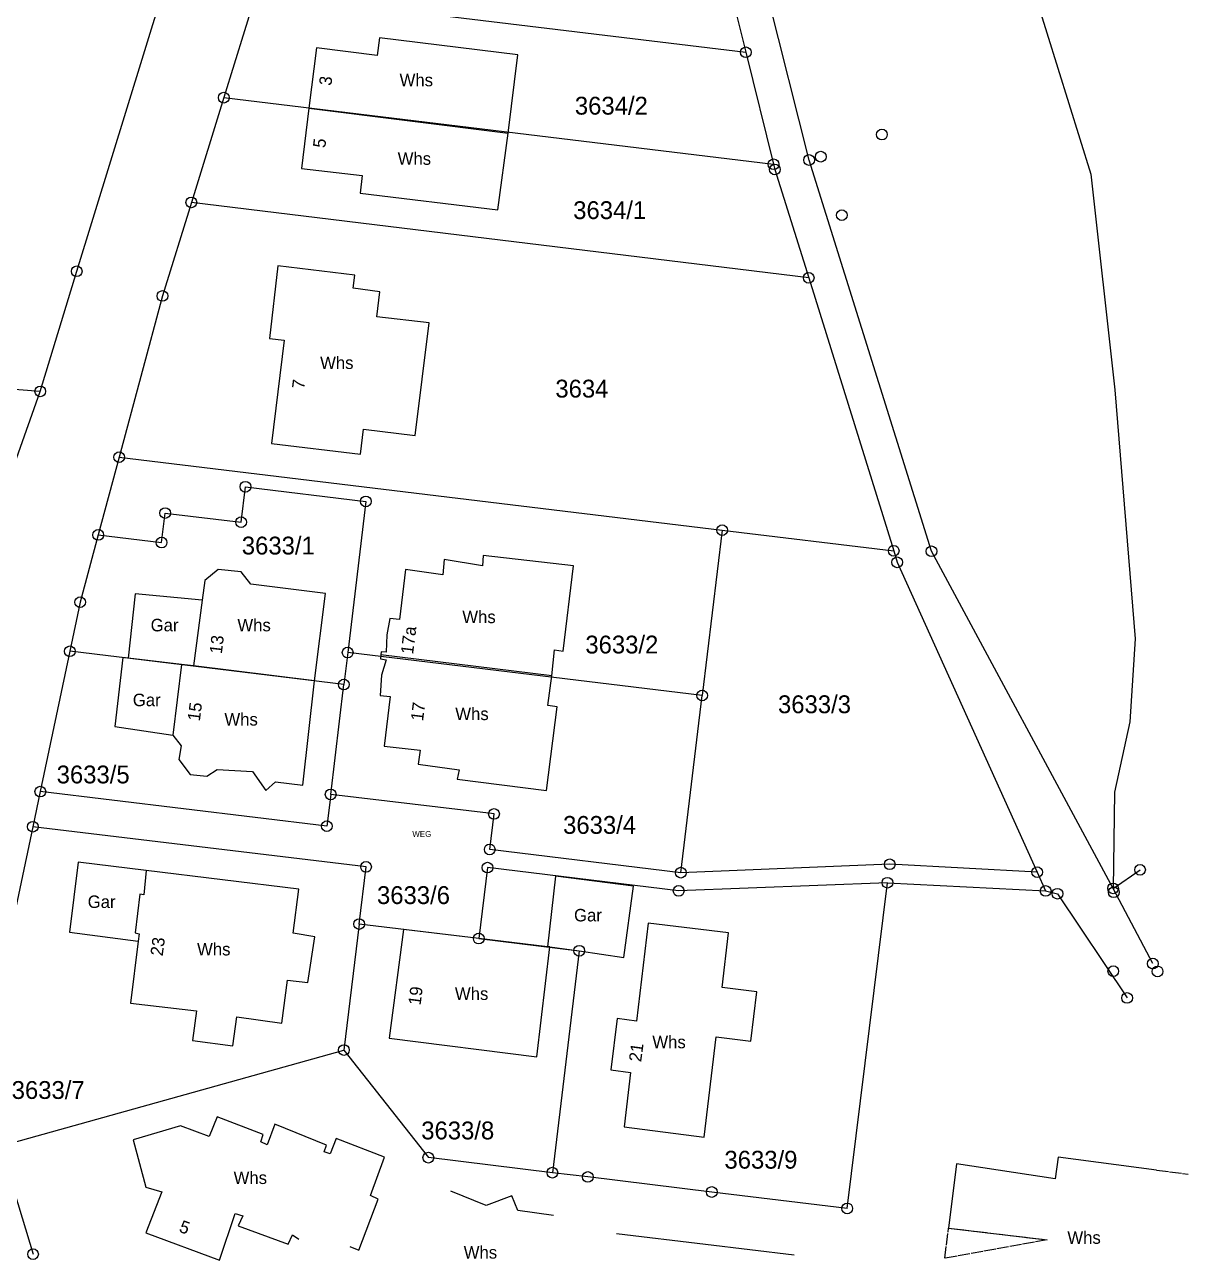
# Model space of a CAD drawing. Extents: x 3399801 to 3400072, y 5275603 to 5275873.
# Drawn here: x 3399972.2 to 3400070, y 5275602.8 to 5275706.7 of the extents above; entities that cross this region are included whole.
import ezdxf

# ---------------------------------------------------------------- set-up
doc = ezdxf.new("R2010")
doc.units = 0
for name, pattern in [('1600_2028', [0]), ('1600_2031', [1.5, 1, 0, 0, -0.5]), ('1600_2505', [0]), ('1600_2515', [0])]:
    doc.linetypes.add(name, pattern=pattern)
doc.layers.get('0').update_dxf_attribs({"color": 1, "linetype": 'CONTINUOUS'})
for name, color, linetype in [('FLURSTÜCKE_GRENZPUNKTE', 255, 'CONTINUOUS'), ('GEBÄUDE', 255, 'CONTINUOUS'), ('LAGEBEZEICHNUNGEN', 255, 'CONTINUOUS'), ('MIGRATIONSOBJEKTE', 7, 'CONTINUOUS'), ('TEXTE', 1, 'CONTINUOUS'), ('VEGETATION', 255, 'CONTINUOUS'), ('VERKEHR', 255, 'CONTINUOUS')]:
    doc.layers.add(name, color=color, linetype=linetype)
doc.styles.add('FLURSTÜCKSNUMMER_-_K_10_70', font='txt')
doc.styles.add('FLURSTÜCKSNUMMER__SCHRÄGST', font='txt')
doc.styles.add('GEBÄUDEFUNKTION__NUR_BW_', font='txt')
doc.styles.add('SONSTIGER_TEXT__BEZEICHNUN', font='txt')
doc.styles.add('TEXTART_7900', font='txt')

# ---------------------------------------------------------------- blocks, each defined once
blk = doc.blocks.new('GRENZPUNKT_MIT_ABMARKUNG__')
at = {"color": 0}
blk.add_circle((0, 0), 0.5, dxfattribs=at)
blk = doc.blocks.new('*U41')
at = {"layer": 'GEBÄUDE', "color": 7, "linetype": 'BYBLOCK', "style": 'GEBÄUDEFUNKTION__NUR_BW_'}
blk.add_text('Whs', height=1.05, rotation=0.0091, dxfattribs=at).set_placement((3399997.02, 5275677.73))
blk = doc.blocks.new('*U42')
at = {"layer": 'GEBÄUDE', "color": 7, "linetype": 'BYBLOCK', "style": 'GEBÄUDEFUNKTION__NUR_BW_'}
blk.add_text('Whs', height=1.05, rotation=0.0091, dxfattribs=at).set_placement((3400003.7, 5275701.49))
blk = doc.blocks.new('*U43')
at = {"layer": 'GEBÄUDE', "color": 7, "linetype": 'BYBLOCK', "style": 'GEBÄUDEFUNKTION__NUR_BW_'}
blk.add_text('Whs', height=1.05, rotation=0.0091, dxfattribs=at).set_placement((3400003.54, 5275694.89))
blk = doc.blocks.new('*U44')
at = {"layer": 'GEBÄUDE', "color": 7, "linetype": 'BYBLOCK', "style": 'GEBÄUDEFUNKTION__NUR_BW_'}
blk.add_text('Whs', height=1.05, rotation=0.0091, dxfattribs=at).set_placement((3400009.09, 5275602.96))
blk = doc.blocks.new('*U45')
at = {"layer": 'GEBÄUDE', "color": 7, "linetype": 'BYBLOCK', "style": 'GEBÄUDEFUNKTION__NUR_BW_'}
blk.add_text('Whs', height=1.05, rotation=0.0091, dxfattribs=at).set_placement((3400024.94, 5275620.64))
blk = doc.blocks.new('*U46')
at = {"layer": 'GEBÄUDE', "color": 7, "linetype": 'BYBLOCK', "style": 'GEBÄUDEFUNKTION__NUR_BW_'}
blk.add_text('Whs', height=1.05, rotation=0.0091, dxfattribs=at).set_placement((3400008.35, 5275624.7))
blk = doc.blocks.new('*U47')
at = {"layer": 'GEBÄUDE', "color": 7, "linetype": 'BYBLOCK', "style": 'GEBÄUDEFUNKTION__NUR_BW_'}
blk.add_text('Whs', height=1.05, rotation=0.0091, dxfattribs=at).set_placement((3399986.68, 5275628.44))
blk = doc.blocks.new('*U48')
at = {"layer": 'GEBÄUDE', "color": 7, "linetype": 'BYBLOCK', "style": 'GEBÄUDEFUNKTION__NUR_BW_'}
blk.add_text('Whs', height=1.05, rotation=0.0091, dxfattribs=at).set_placement((3399988.98, 5275647.76))
blk = doc.blocks.new('*U49')
at = {"layer": 'GEBÄUDE', "color": 7, "linetype": 'BYBLOCK', "style": 'GEBÄUDEFUNKTION__NUR_BW_'}
blk.add_text('Whs', height=1.05, rotation=0.0091, dxfattribs=at).set_placement((3400008.38, 5275648.22))
blk = doc.blocks.new('*U50')
at = {"layer": 'GEBÄUDE', "color": 7, "linetype": 'BYBLOCK', "style": 'GEBÄUDEFUNKTION__NUR_BW_'}
blk.add_text('Whs', height=1.05, rotation=0.0091, dxfattribs=at).set_placement((3400008.97, 5275656.37))
blk = doc.blocks.new('*U51')
at = {"layer": 'GEBÄUDE', "color": 7, "linetype": 'BYBLOCK', "style": 'GEBÄUDEFUNKTION__NUR_BW_'}
blk.add_text('Whs', height=1.05, rotation=0.0091, dxfattribs=at).set_placement((3399990.07, 5275655.68))
blk = doc.blocks.new('*U52')
at = {"layer": 'GEBÄUDE', "color": 7, "linetype": 'BYBLOCK', "style": 'GEBÄUDEFUNKTION__NUR_BW_'}
blk.add_text('Whs', height=1.05, rotation=0.0091, dxfattribs=at).set_placement((3399989.75, 5275609.23))
blk = doc.blocks.new('*U53')
at = {"layer": 'GEBÄUDE', "color": 7, "linetype": 'BYBLOCK', "style": 'GEBÄUDEFUNKTION__NUR_BW_'}
blk.add_text('Whs', height=1.05, rotation=0.0091, dxfattribs=at).set_placement((3400059.82, 5275604.2))
blk = doc.blocks.new('*U77')
at = {"layer": 'GEBÄUDE', "color": 7, "linetype": 'BYBLOCK', "style": 'GEBÄUDEFUNKTION__NUR_BW_'}
blk.add_text('Gar', height=1.05, rotation=0.0091, dxfattribs=at).set_placement((3400018.36, 5275631.3))
blk = doc.blocks.new('*U78')
at = {"layer": 'GEBÄUDE', "color": 7, "linetype": 'BYBLOCK', "style": 'GEBÄUDEFUNKTION__NUR_BW_'}
blk.add_text('Gar', height=1.05, rotation=0.0091, dxfattribs=at).set_placement((3399977.49, 5275632.43))
blk = doc.blocks.new('*U79')
at = {"layer": 'GEBÄUDE', "color": 7, "linetype": 'BYBLOCK', "style": 'GEBÄUDEFUNKTION__NUR_BW_'}
blk.add_text('Gar', height=1.05, rotation=0.0091, dxfattribs=at).set_placement((3399981.28, 5275649.39))
blk = doc.blocks.new('*U80')
at = {"layer": 'GEBÄUDE', "color": 7, "linetype": 'BYBLOCK', "style": 'GEBÄUDEFUNKTION__NUR_BW_'}
blk.add_text('Gar', height=1.05, rotation=0.0091, dxfattribs=at).set_placement((3399982.78, 5275655.68))
blk = doc.blocks.new('*U102')
at = {"layer": 'LAGEBEZEICHNUNGEN', "color": 7, "linetype": 'BYBLOCK', "style": 'SONSTIGER_TEXT__BEZEICHNUN'}
blk.add_text('7', height=1.05, rotation=82.9453, dxfattribs=at).set_placement((3399995.69, 5275676.01))
blk = doc.blocks.new('*U103')
at = {"layer": 'LAGEBEZEICHNUNGEN', "color": 7, "linetype": 'BYBLOCK', "style": 'SONSTIGER_TEXT__BEZEICHNUN'}
blk.add_text('3', height=1.05, rotation=82.8382, dxfattribs=at).set_placement((3399997.96, 5275701.5))
blk = doc.blocks.new('*U104')
at = {"layer": 'LAGEBEZEICHNUNGEN', "color": 7, "linetype": 'BYBLOCK', "style": 'SONSTIGER_TEXT__BEZEICHNUN'}
blk.add_text('5', height=1.05, rotation=83.074, dxfattribs=at).set_placement((3399997.45, 5275696.27))
blk = doc.blocks.new('*U105')
at = {"layer": 'LAGEBEZEICHNUNGEN', "color": 7, "linetype": 'BYBLOCK', "style": 'SONSTIGER_TEXT__BEZEICHNUN'}
blk.add_text('21', height=1.05, rotation=82.391, dxfattribs=at).set_placement((3400024, 5275619.45))
blk = doc.blocks.new('*U106')
at = {"layer": 'LAGEBEZEICHNUNGEN', "color": 7, "linetype": 'BYBLOCK', "style": 'SONSTIGER_TEXT__BEZEICHNUN'}
blk.add_text('19', height=1.05, rotation=82.679, dxfattribs=at).set_placement((3400005.46, 5275624.21))
blk = doc.blocks.new('*U107')
at = {"layer": 'LAGEBEZEICHNUNGEN', "color": 7, "linetype": 'BYBLOCK', "style": 'SONSTIGER_TEXT__BEZEICHNUN'}
blk.add_text('23', height=1.05, rotation=82.6609, dxfattribs=at).set_placement((3399983.79, 5275628.35))
blk = doc.blocks.new('*U108')
at = {"layer": 'LAGEBEZEICHNUNGEN', "color": 7, "linetype": 'BYBLOCK', "style": 'SONSTIGER_TEXT__BEZEICHNUN'}
blk.add_text('15', height=1.05, rotation=82.4917, dxfattribs=at).set_placement((3399986.91, 5275648.09))
blk = doc.blocks.new('*U109')
at = {"layer": 'LAGEBEZEICHNUNGEN', "color": 7, "linetype": 'BYBLOCK', "style": 'SONSTIGER_TEXT__BEZEICHNUN'}
blk.add_text('17', height=1.05, rotation=82.9363, dxfattribs=at).set_placement((3400005.67, 5275648.1))
blk = doc.blocks.new('*U110')
at = {"layer": 'LAGEBEZEICHNUNGEN', "color": 7, "linetype": 'BYBLOCK', "style": 'SONSTIGER_TEXT__BEZEICHNUN'}
blk.add_text('17a', height=1.05, rotation=82.9714, dxfattribs=at).set_placement((3400004.83, 5275653.71))
blk = doc.blocks.new('*U111')
at = {"layer": 'LAGEBEZEICHNUNGEN', "color": 7, "linetype": 'BYBLOCK', "style": 'SONSTIGER_TEXT__BEZEICHNUN'}
blk.add_text('13', height=1.05, rotation=83.3647, dxfattribs=at).set_placement((3399988.76, 5275653.74))
blk = doc.blocks.new('*U112')
at = {"layer": 'LAGEBEZEICHNUNGEN', "color": 7, "linetype": 'BYBLOCK', "style": 'SONSTIGER_TEXT__BEZEICHNUN'}
blk.add_text('5', height=1.05, rotation=340.3418, dxfattribs=at).set_placement((3399985.1, 5275605.23))
blk = doc.blocks.new('*U160')
at = {"layer": 'VERKEHR', "color": 7, "linetype": 'BYBLOCK', "style": 'TEXTART_7900'}
blk.add_text('WEG', height=0.5, rotation=0.0091, dxfattribs=at).set_placement((3400004.77, 5275638.4))
blk = doc.blocks.new('*U198')
at = {"layer": 'FLURSTÜCKE_GRENZPUNKTE', "color": 7, "linetype": 'BYBLOCK', "style": 'FLURSTÜCKSNUMMER_-_K_10_70'}
blk.add_text('3634', height=1.5, rotation=0.0091, dxfattribs=at).set_placement((3400016.79, 5275675.33))
blk = doc.blocks.new('*U199')
at = {"layer": 'FLURSTÜCKE_GRENZPUNKTE', "color": 7, "linetype": 'BYBLOCK', "style": 'FLURSTÜCKSNUMMER__SCHRÄGST'}
blk.add_text('3634/2', height=1.5, rotation=0.0091, dxfattribs=at).set_placement((3400018.43, 5275699.11))
blk = doc.blocks.new('*U200')
at = {"layer": 'FLURSTÜCKE_GRENZPUNKTE', "color": 7, "linetype": 'BYBLOCK', "style": 'FLURSTÜCKSNUMMER__SCHRÄGST'}
blk.add_text('3634/1', height=1.5, rotation=0.0091, dxfattribs=at).set_placement((3400018.29, 5275690.33))
blk = doc.blocks.new('*U201')
at = {"layer": 'FLURSTÜCKE_GRENZPUNKTE', "color": 7, "linetype": 'BYBLOCK', "style": 'FLURSTÜCKSNUMMER__SCHRÄGST'}
blk.add_text('3633/9', height=1.5, rotation=0.0091, dxfattribs=at).set_placement((3400031, 5275610.52))
blk = doc.blocks.new('*U202')
at = {"layer": 'FLURSTÜCKE_GRENZPUNKTE', "color": 7, "linetype": 'BYBLOCK', "style": 'FLURSTÜCKSNUMMER__SCHRÄGST'}
blk.add_text('3633/8', height=1.5, rotation=0.0091, dxfattribs=at).set_placement((3400005.52, 5275612.98))
blk = doc.blocks.new('*U203')
at = {"layer": 'FLURSTÜCKE_GRENZPUNKTE', "color": 7, "linetype": 'BYBLOCK', "style": 'FLURSTÜCKSNUMMER__SCHRÄGST'}
blk.add_text('3633/7', height=1.5, rotation=0.0091, dxfattribs=at).set_placement((3399971.1, 5275616.38))
blk = doc.blocks.new('*U204')
at = {"layer": 'FLURSTÜCKE_GRENZPUNKTE', "color": 7, "linetype": 'BYBLOCK', "style": 'FLURSTÜCKSNUMMER__SCHRÄGST'}
blk.add_text('3633/6', height=1.5, rotation=0.0091, dxfattribs=at).set_placement((3400001.8, 5275632.76))
blk = doc.blocks.new('*U205')
at = {"layer": 'FLURSTÜCKE_GRENZPUNKTE', "color": 7, "linetype": 'BYBLOCK', "style": 'FLURSTÜCKSNUMMER__SCHRÄGST'}
blk.add_text('3633/5', height=1.5, rotation=0.0091, dxfattribs=at).set_placement((3399974.88, 5275642.9))
blk = doc.blocks.new('*U206')
at = {"layer": 'FLURSTÜCKE_GRENZPUNKTE', "color": 7, "linetype": 'BYBLOCK', "style": 'FLURSTÜCKSNUMMER__SCHRÄGST'}
blk.add_text('3633/4', height=1.5, rotation=0.0091, dxfattribs=at).set_placement((3400017.44, 5275638.66))
blk = doc.blocks.new('*U207')
at = {"layer": 'FLURSTÜCKE_GRENZPUNKTE', "color": 7, "linetype": 'BYBLOCK', "style": 'FLURSTÜCKSNUMMER__SCHRÄGST'}
blk.add_text('3633/3', height=1.5, rotation=0.0091, dxfattribs=at).set_placement((3400035.5, 5275648.8))
blk = doc.blocks.new('*U208')
at = {"layer": 'FLURSTÜCKE_GRENZPUNKTE', "color": 7, "linetype": 'BYBLOCK', "style": 'FLURSTÜCKSNUMMER__SCHRÄGST'}
blk.add_text('3633/2', height=1.5, rotation=0.0091, dxfattribs=at).set_placement((3400019.31, 5275653.82))
blk = doc.blocks.new('*U209')
at = {"layer": 'FLURSTÜCKE_GRENZPUNKTE', "color": 7, "linetype": 'BYBLOCK', "style": 'FLURSTÜCKSNUMMER__SCHRÄGST'}
blk.add_text('3633/1', height=1.5, rotation=0.0091, dxfattribs=at).set_placement((3399990.44, 5275662.14))

msp = doc.modelspace()

# ---------------------------------------------------------------- linework, layer by layer
at = {"layer": 'FLURSTÜCKE_GRENZPUNKTE', "color": 7, "linetype": '1600_2028'}
for p, q in [((3400038.112377, 5275695.294802), (3400028.898452, 5275732.070376)), ((3400026.037239, 5275731.230544), (3400032.799816, 5275704.349061)), ((3399976.565663, 5275685.943176), (3399984.519359, 5275711.71087)), ((3399991.642301, 5275709.338675), (3399988.921173, 5275700.536011)), ((3399991.642301, 5275709.338675), (3400032.799816, 5275704.349061)), ((3400032.799816, 5275704.349061), (3400035.13119, 5275694.935309)), ((3399988.921173, 5275700.536011), (3399986.199999, 5275691.733327)), ((3399988.921173, 5275700.536011), (3400035.13119, 5275694.935309)), ((3400035.13119, 5275694.935309), (3400035.241255, 5275694.495133)), ((3400048.398129, 5275662.410781), (3400038.112377, 5275695.294802)), ((3400035.241255, 5275694.495133), (3400038.082829, 5275685.391335)), ((3399986.199999, 5275691.733327), (3399983.768912, 5275683.870914)), ((3400038.082829, 5275685.391335), (3399986.199999, 5275691.733327)), ((3399973.504252, 5275675.850356), (3399976.565663, 5275685.943176)), ((3400038.082829, 5275685.391335), (3400045.22683, 5275662.451558)), ((3399983.768912, 5275683.870914), (3399980.137207, 5275670.316621)), ((3399973.504252, 5275675.850356), (3399943.410679, 5275678.059542)), ((3399971.513379, 5275670.218896), (3399973.504252, 5275675.850356)), ((3399980.137207, 5275670.316621), (3399978.376352, 5275663.784557)), ((3399980.137207, 5275670.316621), (3400030.810853, 5275664.185628)), ((3399990.381966, 5275664.852858), (3399990.742117, 5275667.83387)), ((3399990.742117, 5275667.83387), (3400000.866834, 5275666.601669)), ((3400000.866834, 5275666.601669), (3399999.337392, 5275653.897966)), ((3399983.69884, 5275663.143391), (3399983.998984, 5275665.62424)), ((3399983.998984, 5275665.62424), (3399990.381966, 5275664.852858)), ((3399978.376352, 5275663.784557), (3399976.856556, 5275658.133471)), ((3399978.376352, 5275663.784557), (3399983.69884, 5275663.143391)), ((3400030.810853, 5275664.185628), (3400029.131263, 5275650.291143)), ((3400030.810853, 5275664.185628), (3400045.22683, 5275662.451558)), ((3400045.22683, 5275662.451558), (3400045.517015, 5275661.481157)), ((3400045.517015, 5275661.481157), (3400057.283964, 5275635.440175)), ((3400063.656636, 5275634.078434), (3400048.398129, 5275662.410781)), ((3399976.856556, 5275658.133471), (3399975.986906, 5275654.00265)), ((3399975.986906, 5275654.00265), (3399973.507991, 5275642.21029)), ((3399999.017615, 5275651.207237), (3399975.986906, 5275654.00265)), ((3399999.337392, 5275653.897966), (3399999.017615, 5275651.207237)), ((3400029.131263, 5275650.291143), (3399999.337392, 5275653.897966)), ((3399997.90839, 5275641.974759), (3399999.017615, 5275651.207237)), ((3400027.331855, 5275635.396401), (3400029.131263, 5275650.291143)), ((3399973.507991, 5275642.21029), (3399972.878278, 5275639.259698)), ((3399997.588619, 5275639.304047), (3399973.507991, 5275642.21029)), ((3399997.90839, 5275641.974759), (3399997.588619, 5275639.304047)), ((3400011.634571, 5275640.331385), (3399997.90839, 5275641.974759)), ((3400011.274765, 5275637.350523), (3400011.634571, 5275640.331385)), ((3399972.878278, 5275639.259698), (3399970.809303, 5275629.417705)), ((3400000.880497, 5275635.88233), (3399972.878278, 5275639.259698)), ((3400027.331855, 5275635.396401), (3400011.274765, 5275637.350523)), ((3400000.300891, 5275631.081033), (3400000.880497, 5275635.88233)), ((3400011.084864, 5275635.820082), (3400010.35526, 5275629.858373)), ((3400027.151922, 5275633.865918), (3400011.084864, 5275635.820082)), ((3400044.888925, 5275636.102967), (3400027.331855, 5275635.396401)), ((3400057.283964, 5275635.440175), (3400044.888925, 5275636.102967)), ((3400057.283964, 5275635.440175), (3400057.99438, 5275633.859535)), ((3400063.656636, 5275634.078434), (3400065.927424, 5275635.638435)), ((3400044.698981, 5275634.552497), (3400027.151922, 5275633.865918)), ((3400041.320088, 5275607.175455), (3400044.698981, 5275634.552497)), ((3400044.698981, 5275634.552497), (3400057.99438, 5275633.859535)), ((3400057.99438, 5275633.859535), (3400058.984796, 5275633.629259)), ((3400058.984796, 5275633.629259), (3400064.83785, 5275624.865405)), ((3400066.998483, 5275627.755849), (3400063.656636, 5275634.078434)), ((3400000.300891, 5275631.081033), (3399999.021787, 5275620.488202)), ((3400010.35526, 5275629.858373), (3400000.300891, 5275631.081033)), ((3400010.35526, 5275629.858373), (3400018.798904, 5275628.836112)), ((3400018.798904, 5275628.836112), (3400016.539984, 5275610.181584)), ((3399970.632316, 5275612.564229), (3399999.021787, 5275620.488202)), ((3399999.021787, 5275620.488202), (3400006.115773, 5275611.444575)), ((3400016.539984, 5275610.181584), (3400006.115773, 5275611.444575)), ((3400019.521182, 5275609.820717), (3400016.539984, 5275610.181584)), ((3400029.935347, 5275608.557661), (3400019.521182, 5275609.820717)), ((3399971.333268, 5275608.523812), (3399972.894654, 5275603.33312)), ((3400041.320088, 5275607.175455), (3400029.935347, 5275608.557661))]:
    msp.add_line(p, q, dxfattribs=at)
at = {"layer": 'GEBÄUDE', "color": 7, "linetype": '1600_2505'}
for p, q in [((3400002.006723, 5275705.565349), (3400001.816666, 5275704.084857)), ((3400013.6317, 5275704.122635), (3400002.006723, 5275705.565349)), ((3399996.704479, 5275704.736057), (3399996.064255, 5275699.664358)), ((3400001.816666, 5275704.084857), (3399996.704479, 5275704.736057)), ((3400012.811528, 5275697.560481), (3400013.6317, 5275704.122635)), ((3399996.064255, 5275699.664358), (3399995.45404, 5275694.582648)), ((3399996.064255, 5275699.664358), (3400012.811528, 5275697.560481)), ((3400011.951327, 5275691.098365), (3400012.811528, 5275697.560481)), ((3399995.45404, 5275694.582648), (3400000.566279, 5275694.001494)), ((3400000.566279, 5275694.001494), (3400000.396226, 5275692.510994)), ((3400000.396226, 5275692.510994), (3400011.951327, 5275691.098365)), ((3399993.473237, 5275686.390067), (3399992.762964, 5275680.298003)), ((3399999.936123, 5275685.608614), (3399993.473237, 5275686.390067)), ((3399999.796076, 5275684.51825), (3399999.936123, 5275685.608614)), ((3400002.037081, 5275684.227741), (3399999.796076, 5275684.51825)), ((3400001.787004, 5275682.127038), (3400002.037081, 5275684.227741)), ((3400006.178986, 5275681.606062), (3400001.787004, 5275682.127038)), ((3400005.018653, 5275672.13291), (3400006.178986, 5275681.606062)), ((3399992.762964, 5275680.298003), (3399994.003525, 5275680.147727)), ((3399994.003525, 5275680.147727), (3399992.933106, 5275671.474799)), ((3400000.416564, 5275670.573163), (3400000.666646, 5275672.673868)), ((3400000.666646, 5275672.673868), (3400005.018653, 5275672.13291)), ((3399992.933106, 5275671.474799), (3400000.416564, 5275670.573163)), ((3400007.450103, 5275661.70884), (3400007.320204, 5275660.418467)), ((3400010.671668, 5275661.178112), (3400007.450103, 5275661.70884)), ((3400010.711581, 5275662.05838), (3400010.671668, 5275661.178112)), ((3400018.325229, 5275661.176772), (3400010.711581, 5275662.05838)), ((3399988.461394, 5275660.891939), (3399987.321009, 5275659.961887)), ((3399990.382318, 5275660.671538), (3399988.461394, 5275660.891939)), ((3399991.192846, 5275659.641107), (3399990.382318, 5275660.671538)), ((3400004.198698, 5275660.869154), (3400003.679003, 5275656.667983)), ((3400007.320204, 5275660.418467), (3400004.198698, 5275660.869154)), ((3400017.435598, 5275654.02461), (3400018.325229, 5275661.176772)), ((3399987.321009, 5275659.961887), (3399987.121172, 5275658.311473)), ((3399997.475858, 5275658.859757), (3399991.192846, 5275659.641107)), ((3399981.488499, 5275658.832633), (3399980.899114, 5275653.421321)), ((3399987.121172, 5275658.311473), (3399981.488499, 5275658.832633)), ((3399987.121172, 5275658.311473), (3399986.391699, 5275652.770101)), ((3399996.556466, 5275651.507799), (3399997.475858, 5275658.859757)), ((3400002.86862, 5275656.758158), (3400002.62869, 5275655.387792)), ((3400003.679003, 5275656.667983), (3400002.86862, 5275656.758158)), ((3400002.62869, 5275655.387792), (3400002.578861, 5275653.917362)), ((3400016.495402, 5275651.934112), (3400016.705256, 5275654.114776)), ((3400016.705256, 5275654.114776), (3400017.435598, 5275654.02461)), ((3399980.438898, 5275653.471421), (3399979.779557, 5275647.670034)), ((3399980.899114, 5275653.421321), (3399980.438898, 5275653.471421)), ((3399985.361216, 5275652.880327), (3399980.899114, 5275653.421321)), ((3400002.118681, 5275653.697383), (3400002.088711, 5275653.36729)), ((3400002.088711, 5275653.36729), (3400002.568939, 5275653.287175)), ((3400002.138657, 5275653.947454), (3400002.118681, 5275653.697383)), ((3400016.495402, 5275651.934112), (3400002.118681, 5275653.697383)), ((3400002.578861, 5275653.917362), (3400002.138657, 5275653.947454)), ((3400002.568939, 5275653.287175), (3400002.178934, 5275651.986861)), ((3399985.361216, 5275652.880327), (3399984.631823, 5275646.948871)), ((3399986.391699, 5275652.770101), (3399985.361216, 5275652.880327)), ((3399996.556466, 5275651.507799), (3399986.391699, 5275652.770101)), ((3399995.577262, 5275642.765473), (3399996.556466, 5275651.507799)), ((3400002.178934, 5275651.986861), (3400002.069109, 5275650.286375)), ((3400016.155524, 5275649.453377), (3400016.495402, 5275651.934112)), ((3400002.069109, 5275650.286375), (3400002.909496, 5275650.206187)), ((3400002.909496, 5275650.206187), (3400002.399816, 5275646.035039)), ((3400016.036263, 5275642.311098), (3400016.935885, 5275649.343189)), ((3400016.935885, 5275649.343189), (3400016.155524, 5275649.453377)), ((3399979.779557, 5275647.670034), (3399984.631823, 5275646.948871)), ((3399984.631823, 5275646.948871), (3399985.332274, 5275646.048487)), ((3399985.332274, 5275646.048487), (3399985.152376, 5275644.898213)), ((3400002.399816, 5275646.035039), (3400005.441203, 5275645.704326)), ((3399985.152376, 5275644.898213), (3399986.112992, 5275643.647677)), ((3400005.441203, 5275645.704326), (3400005.251271, 5275644.503999)), ((3399987.513628, 5275643.497347), (3399988.37392, 5275644.057323)), ((3399988.37392, 5275644.057323), (3399991.325239, 5275643.886669)), ((3399991.325239, 5275643.886669), (3399992.46597, 5275642.305988)), ((3400005.251271, 5275644.503999), (3400008.702848, 5275644.03315)), ((3400008.702848, 5275644.03315), (3400008.542874, 5275643.242938)), ((3399986.112992, 5275643.647677), (3399987.513628, 5275643.497347)), ((3399992.46597, 5275642.305988), (3399993.276216, 5275643.04603)), ((3399993.276216, 5275643.04603), (3399995.577262, 5275642.765473)), ((3400008.542874, 5275643.242938), (3400016.036263, 5275642.311098)), ((3399976.680193, 5275636.287832), (3399975.970937, 5275630.406502)), ((3399982.412669, 5275635.576296), (3399976.680193, 5275636.287832)), ((3399982.412669, 5275635.576296), (3399982.192905, 5275633.525799)), ((3399995.228348, 5275634.013028), (3399982.412669, 5275635.576296)), ((3400016.807389, 5275635.108605), (3400016.137756, 5275629.176833)), ((3400023.360269, 5275634.266888), (3400016.807389, 5275635.108605)), ((3399981.862754, 5275633.595892), (3399981.483119, 5275630.345116)), ((3399982.192905, 5275633.525799), (3399981.862754, 5275633.595892)), ((3399994.74867, 5275630.312073), (3399995.228348, 5275634.013028)), ((3400022.540525, 5275628.25506), (3400023.360269, 5275634.266888)), ((3399975.970937, 5275630.406502), (3399981.733338, 5275629.634871)), ((3399981.483119, 5275630.345116), (3399981.81327, 5275630.265019)), ((3399981.81327, 5275630.265019), (3399981.733338, 5275629.634871)), ((3399996.579481, 5275629.991561), (3399994.74867, 5275630.312073)), ((3400004.032518, 5275630.620048), (3400002.813189, 5275621.497578)), ((3400010.35526, 5275629.858373), (3400004.032518, 5275630.620048)), ((3400024.601101, 5275631.155565), (3400023.6115, 5275622.903013)), ((3400031.353993, 5275630.353797), (3400024.601101, 5275631.155565)), ((3400030.804182, 5275625.742312), (3400031.353993, 5275630.353797)), ((3399981.733338, 5275629.634871), (3399981.073906, 5275624.433648)), ((3399995.999774, 5275626.160585), (3399996.579481, 5275629.991561)), ((3400016.137756, 5275629.176833), (3400010.35526, 5275629.858373)), ((3400015.228404, 5275619.924061), (3400016.317834, 5275629.156786)), ((3400016.317834, 5275629.156786), (3400016.137756, 5275629.176833)), ((3400016.317834, 5275629.156786), (3400018.798904, 5275628.836112)), ((3400018.798904, 5275628.836112), (3400022.540525, 5275628.25506)), ((3399993.809359, 5275622.750126), (3399994.269034, 5275626.351047)), ((3399994.269034, 5275626.351047), (3399995.999774, 5275626.160585)), ((3400033.735384, 5275625.381619), (3400030.804182, 5275625.742312)), ((3400033.225546, 5275621.230296), (3400033.735384, 5275625.381619)), ((3399981.073906, 5275624.433648), (3399986.626277, 5275623.782143)), ((3399986.626277, 5275623.782143), (3399986.296528, 5275621.281538)), ((3399989.697971, 5275620.830582), (3399990.017735, 5275623.291192)), ((3399990.017735, 5275623.291192), (3399993.809359, 5275622.750126)), ((3400021.980809, 5275623.143484), (3400021.451031, 5275618.822171)), ((3400023.6115, 5275622.903013), (3400021.980809, 5275623.143484)), ((3399986.296528, 5275621.281538), (3399989.697971, 5275620.830582)), ((3400002.813189, 5275621.497578), (3400015.228404, 5275619.924061)), ((3400029.284689, 5275613.168714), (3400030.294346, 5275621.600977)), ((3400030.294346, 5275621.600977), (3400033.225546, 5275621.230296)), ((3400021.451031, 5275618.822171), (3400023.101719, 5275618.591688)), ((3400023.101719, 5275618.591688), (3400022.561953, 5275614.030622)), ((3399988.378336, 5275614.869613), (3399987.698317, 5275613.219667)), ((3399992.240074, 5275613.39848), (3399988.378336, 5275614.869613)), ((3399985.297235, 5275614.120365), (3399981.305853, 5275612.941349)), ((3399987.698317, 5275613.219667), (3399985.297235, 5275614.120365)), ((3399993.210334, 5275614.2483), (3399992.560325, 5275612.528318)), ((3399997.552283, 5275612.496982), (3399993.210334, 5275614.2483)), ((3400022.561953, 5275614.030622), (3400029.284689, 5275613.168714)), ((3399981.305853, 5275612.941349), (3399982.366903, 5275608.960831)), ((3399992.05009, 5275612.768475), (3399992.240074, 5275613.39848)), ((3399992.560325, 5275612.528318), (3399992.05009, 5275612.768475)), ((3399998.372531, 5275613.056825), (3399997.852503, 5275611.756829)), ((3400002.424327, 5275611.47557), (3399998.372531, 5275613.056825)), ((3399997.37229, 5275611.946977), (3399997.552283, 5275612.496982)), ((3399997.852503, 5275611.756829), (3399997.37229, 5275611.946977)), ((3400001.244285, 5275608.255523), (3400002.424327, 5275611.47557)), ((3400050.493402, 5275610.924482), (3400049.833718, 5275605.523737)), ((3400058.796881, 5275609.662825), (3400050.493402, 5275610.924482)), ((3400059.056772, 5275611.493043), (3400058.796881, 5275609.662825)), ((3400067.320218, 5275610.401421), (3400059.056772, 5275611.493043)), ((3399982.366903, 5275608.960831), (3399983.717487, 5275608.56043)), ((3399983.717487, 5275608.56043), (3399982.377518, 5275605.120599)), ((3400010.98814, 5275607.432702), (3400007.996845, 5275608.633698)), ((3400000.274515, 5275603.665284), (3400001.90458, 5275607.945304)), ((3400001.90458, 5275607.945304), (3400001.244285, 5275608.255523)), ((3400013.138877, 5275608.242221), (3400010.98814, 5275607.432702)), ((3400013.629203, 5275607.011902), (3400013.138877, 5275608.242221)), ((3399988.570215, 5275602.818634), (3399989.880127, 5275606.758568)), ((3399989.880127, 5275606.758568), (3399990.520402, 5275606.55837)), ((3399990.520402, 5275606.55837), (3399990.140381, 5275605.708408)), ((3400016.630402, 5275606.590995), (3400013.629203, 5275607.011902)), ((3399990.140381, 5275605.708408), (3399994.342199, 5275604.177062)), ((3400049.833718, 5275605.523737), (3400058.127208, 5275604.532194)), ((3399982.377518, 5275605.120599), (3399988.570215, 5275602.818634)), ((3399994.342199, 5275604.177062), (3399994.692223, 5275604.947033)), ((3399994.692223, 5275604.947033), (3399995.24248, 5275604.606842)), ((3400029.405524, 5275604.136934), (3400021.922588, 5275605.029239)), ((3399999.514185, 5275603.985541), (3400000.274515, 5275603.665284)), ((3400036.858649, 5275603.235503), (3400029.405524, 5275604.136934))]:
    msp.add_line(p, q, dxfattribs=at)
at = {"layer": 'MIGRATIONSOBJEKTE', "color": 7, "linetype": '1600_2031'}
for p, q in [((3400067.320218, 5275610.401421), (3400069.981331, 5275610.050904)), ((3400049.513859, 5275602.993386), (3400049.833718, 5275605.523737)), ((3400049.833718, 5275605.523737), (3400058.127208, 5275604.532194)), ((3400058.127208, 5275604.532194), (3400049.513859, 5275602.993386))]:
    msp.add_line(p, q, dxfattribs=at)
at = {"layer": 'VEGETATION', "color": 253, "linetype": '1600_2515'}
for p, q in [((3400056.219024, 5275712.077318), (3400061.791995, 5275694.109345)), ((3400061.791995, 5275694.109345), (3400063.81374, 5275675.972146)), ((3400063.81374, 5275675.972146), (3400065.515701, 5275655.054388)), ((3400065.515701, 5275655.054388), (3400065.056074, 5275648.082382)), ((3400065.056074, 5275648.082382), (3400063.776033, 5275642.160867)), ((3400063.776033, 5275642.160867), (3400063.656636, 5275634.078434)), ((3400063.656636, 5275634.078434), (3400065.927424, 5275635.638435))]:
    msp.add_line(p, q, dxfattribs=at)
at = {"layer": 'VERKEHR', "color": 253, "linetype": '1600_2515'}
for p, q in [((3400038.112377, 5275695.294802), (3400028.898452, 5275732.070376)), ((3400026.037239, 5275731.230544), (3400032.799816, 5275704.349061)), ((3400032.799816, 5275704.349061), (3400035.13119, 5275694.935309)), ((3400035.13119, 5275694.935309), (3400035.241255, 5275694.495133)), ((3400048.398129, 5275662.410781), (3400038.112377, 5275695.294802)), ((3400035.241255, 5275694.495133), (3400038.082829, 5275685.391335)), ((3400038.082829, 5275685.391335), (3400045.22683, 5275662.451558)), ((3400045.22683, 5275662.451558), (3400045.517015, 5275661.481157)), ((3400045.517015, 5275661.481157), (3400057.283964, 5275635.440175)), ((3400063.656636, 5275634.078434), (3400048.398129, 5275662.410781)), ((3399973.507991, 5275642.21029), (3399972.878278, 5275639.259698)), ((3399997.588619, 5275639.304047), (3399973.507991, 5275642.21029)), ((3399997.90839, 5275641.974759), (3399997.588619, 5275639.304047)), ((3400011.634571, 5275640.331385), (3399997.90839, 5275641.974759)), ((3400011.274765, 5275637.350523), (3400011.634571, 5275640.331385)), ((3400027.331855, 5275635.396401), (3400011.274765, 5275637.350523)), ((3400044.888925, 5275636.102967), (3400027.331855, 5275635.396401)), ((3400057.283964, 5275635.440175), (3400044.888925, 5275636.102967)), ((3400057.283964, 5275635.440175), (3400057.99438, 5275633.859535)), ((3400044.698981, 5275634.552497), (3400057.99438, 5275633.859535)), ((3400057.99438, 5275633.859535), (3400058.984796, 5275633.629259)), ((3400058.984796, 5275633.629259), (3400064.83785, 5275624.865405)), ((3400066.998483, 5275627.755849), (3400063.656636, 5275634.078434))]:
    msp.add_line(p, q, dxfattribs=at)

# ---------------------------------------------------------------- block references
at = {"layer": 'FLURSTÜCKE_GRENZPUNKTE', "color": 7, "xscale": 0.9, "yscale": 0.9, "zscale": 0.9}
for p in [(3400032.799816, 5275704.349061), (3399988.921173, 5275700.536011), (3400044.234746, 5275697.434265), (3400038.112377, 5275695.294802), (3400039.092759, 5275695.574692), (3400035.13119, 5275694.935309), (3400035.241255, 5275694.495133), (3399986.199999, 5275691.733327), (3400040.863707, 5275690.662583), (3399976.565663, 5275685.943176), (3400038.082829, 5275685.391335), (3399983.768912, 5275683.870914), (3399973.504252, 5275675.850356), (3399980.137207, 5275670.316621), (3399990.742117, 5275667.83387), (3400000.866834, 5275666.601669), (3399983.998984, 5275665.62424), (3399990.381966, 5275664.852858), (3400030.810853, 5275664.185628), (3399978.376352, 5275663.784557), (3399983.69884, 5275663.143391), (3400045.22683, 5275662.451558), (3400048.398129, 5275662.410781), (3400045.517015, 5275661.481157), (3399976.856556, 5275658.133471), (3399975.986906, 5275654.00265), (3399999.337392, 5275653.897966), (3399999.017615, 5275651.207237), (3400029.131263, 5275650.291143), (3399973.507991, 5275642.21029), (3399997.90839, 5275641.974759), (3400011.634571, 5275640.331385), (3399972.878278, 5275639.259698), (3399997.588619, 5275639.304047), (3400011.274765, 5275637.350523), (3400044.888925, 5275636.102967), (3400000.880497, 5275635.88233), (3400011.084864, 5275635.820082), (3400027.331855, 5275635.396401), (3400057.283964, 5275635.440175), (3400065.927424, 5275635.638435), (3400044.698981, 5275634.552497), (3400063.656636, 5275634.078434), (3400027.151922, 5275633.865918), (3400057.99438, 5275633.859535), (3400058.984796, 5275633.629259), (3400063.716687, 5275633.748321), (3400000.300891, 5275631.081033), (3400010.35526, 5275629.858373), (3400018.798904, 5275628.836112), (3400066.998483, 5275627.755849), (3400063.677205, 5275627.116314), (3400067.398696, 5275627.095572), (3400064.83785, 5275624.865405), (3399999.021787, 5275620.488202), (3400006.115773, 5275611.444575), (3400016.539984, 5275610.181584), (3400019.521182, 5275609.820717), (3400029.935347, 5275608.557661), (3400041.320088, 5275607.175455), (3399972.894654, 5275603.33312)]:
    msp.add_blockref('GRENZPUNKT_MIT_ABMARKUNG__', p, dxfattribs=at)
at = {"layer": 'TEXTE', "color": 0, "linetype": 'BYBLOCK'}
for name in ['*U103', '*U42', '*U199', '*U104', '*U43', '*U200', '*U41', '*U102', '*U198', '*U209', '*U50', '*U80', '*U51', '*U111', '*U110', '*U208', '*U79', '*U207', '*U108', '*U109', '*U49', '*U48', '*U205', '*U206', '*U160', '*U78', '*U204', '*U77', '*U107', '*U47', '*U106', '*U46', '*U105', '*U45', '*U203', '*U202', '*U201', '*U52', '*U112', '*U53', '*U44']:
    msp.add_blockref(name, (0, 0), dxfattribs=at)

doc.saveas('drawing.dxf')
